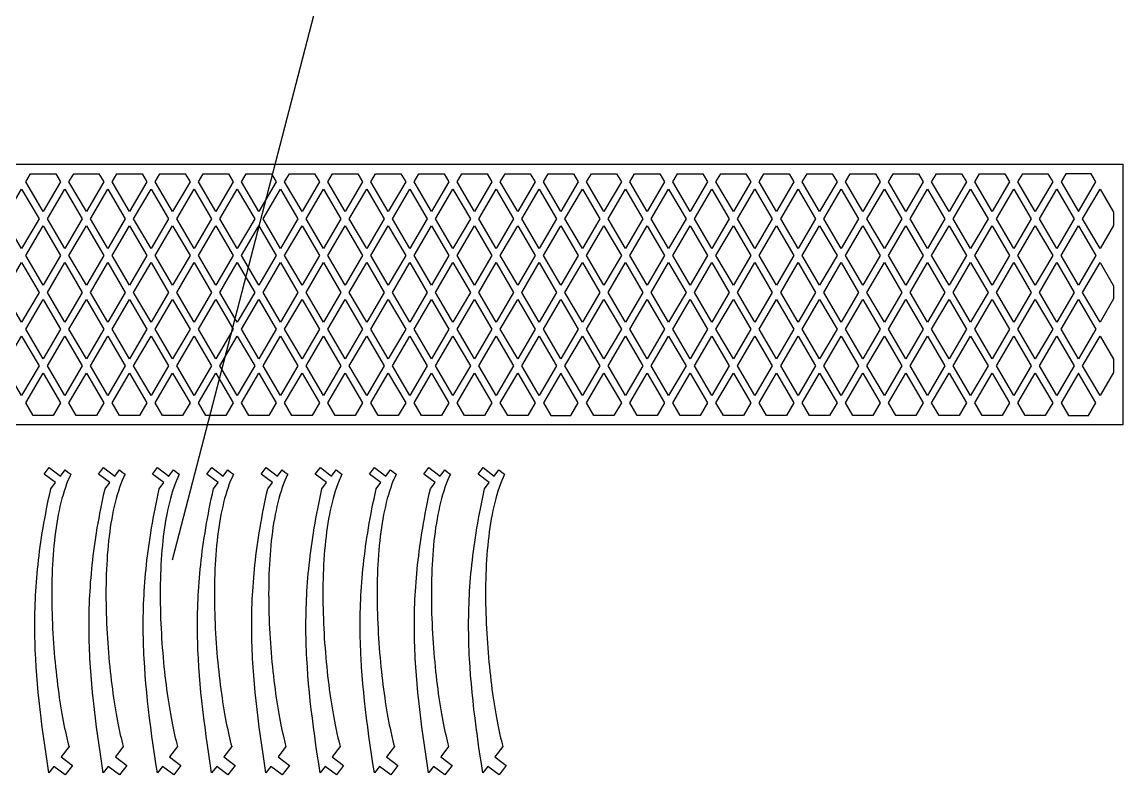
# Model space of a CAD drawing. Header units: metres. Extents: x -352 to 1414, y 67 to 1317.
# Drawn here: x 948.8 to 1414, y 368.7 to 686.6 of the extents above; entities that cross this region are included whole.
import ezdxf

# ---------------------------------------------------------------- set-up
doc = ezdxf.new("R2010")
doc.units = ezdxf.units.M
doc.layers.add('Page1', color=7, linetype='CONTINUOUS')

msp = doc.modelspace()

# ---------------------------------------------------------------- linework, layer by layer
at = {"layer": 'Page1'}
msp.add_line((1012.463819, 459.620314), (1188.62933, 1137.857531), dxfattribs=at)
for points in [[(1413.994141, 626.568359), (1413.994141, 516.568359), (683.99408, 516.568359), (683.99408, 626.568359), (683.99408, 626.568359), (1413.994141, 626.568359)], [(963.120422, 622.568359), (965.134827, 619.132751), (957.786133, 606.599365), (950.4375, 619.132751), (952.451904, 622.568359), (963.120422, 622.568359)], [(981.345093, 622.568359), (983.359436, 619.132751), (976.010803, 606.599365), (968.66217, 619.132751), (970.676575, 622.568359), (981.345093, 622.568359)], [(999.569763, 622.568359), (1001.584106, 619.132751), (994.235474, 606.599365), (986.886841, 619.132751), (988.901184, 622.568359), (999.569763, 622.568359)], [(1017.794373, 622.568359), (1019.808777, 619.132751), (1012.460144, 606.599365), (1005.11145, 619.132751), (1007.125854, 622.568359), (1017.794373, 622.568359)], [(1036.019043, 622.568359), (1038.033447, 619.132751), (1030.684814, 606.599365), (1023.336121, 619.132751), (1025.350464, 622.568359), (1036.019043, 622.568359)], [(1054.243652, 622.568359), (1056.258057, 619.132751), (1048.909424, 606.599365), (1041.560791, 619.132751), (1043.575195, 622.568359), (1054.243652, 622.568359)], [(1072.468384, 622.568359), (1074.482788, 619.132751), (1067.134155, 606.599365), (1059.7854, 619.132751), (1061.799805, 622.568359), (1072.468384, 622.568359)], [(1090.692993, 622.568359), (1092.707397, 619.132751), (1085.358765, 606.599365), (1078.010132, 619.132751), (1080.024536, 622.568359), (1090.692993, 622.568359)], [(1108.917725, 622.568359), (1110.932007, 619.132751), (1103.583374, 606.599365), (1096.234741, 619.132751), (1098.249146, 622.568359), (1108.917725, 622.568359)], [(1127.142334, 622.568359), (1129.156738, 619.132751), (1121.808105, 606.599365), (1114.459473, 619.132751), (1116.473755, 622.568359), (1127.142334, 622.568359)], [(1145.366943, 622.568359), (1147.381348, 619.132751), (1140.032715, 606.599365), (1132.684082, 619.132751), (1134.698486, 622.568359), (1145.366943, 622.568359)], [(1163.591675, 622.568359), (1165.606079, 619.132751), (1158.257324, 606.599365), (1150.908691, 619.132751), (1152.923096, 622.568359), (1163.591675, 622.568359)], [(1181.816284, 622.568359), (1183.830688, 619.132751), (1176.482056, 606.599365), (1169.133423, 619.132751), (1171.147827, 622.568359), (1181.816284, 622.568359)], [(1200.041016, 622.568359), (1202.055298, 619.132751), (1194.706665, 606.599365), (1187.358032, 619.132751), (1189.372437, 622.568359), (1200.041016, 622.568359)], [(1218.265625, 622.568359), (1220.280029, 619.132751), (1212.931396, 606.599365), (1205.582642, 619.132751), (1207.597046, 622.568359), (1218.265625, 622.568359)], [(1236.490234, 622.568359), (1238.504639, 619.132751), (1231.156006, 606.599365), (1223.807373, 619.132751), (1225.821777, 622.568359), (1236.490234, 622.568359)], [(1254.714966, 622.568359), (1256.72937, 619.132751), (1249.380615, 606.599365), (1242.031982, 619.132751), (1244.046387, 622.568359), (1254.714966, 622.568359)], [(1272.939575, 622.568359), (1274.953979, 619.132751), (1267.605347, 606.599365), (1260.256714, 619.132751), (1262.270996, 622.568359), (1272.939575, 622.568359)], [(1291.164185, 622.568359), (1293.178589, 619.132751), (1285.829956, 606.599365), (1278.481323, 619.132751), (1280.495728, 622.568359), (1291.164185, 622.568359)], [(1309.388916, 622.568359), (1311.40332, 619.132751), (1304.054688, 606.599365), (1296.705933, 619.132751), (1298.720337, 622.568359), (1309.388916, 622.568359)], [(1327.613525, 622.568359), (1329.62793, 619.132751), (1322.279297, 606.599365), (1314.930664, 619.132751), (1316.945068, 622.568359), (1327.613525, 622.568359)], [(1345.838257, 622.568359), (1347.852539, 619.132751), (1340.503906, 606.599365), (1333.155273, 619.132751), (1335.169678, 622.568359), (1345.838257, 622.568359)], [(1364.062866, 622.568359), (1366.077271, 619.132751), (1358.728638, 606.599365), (1351.380005, 619.132751), (1353.394287, 622.568359), (1364.062866, 622.568359)], [(1382.287476, 622.568359), (1384.30188, 619.132751), (1376.953247, 606.599365), (1369.604614, 619.132751), (1371.619019, 622.568359), (1382.287476, 622.568359)], [(1400.512207, 622.568359), (1389.843628, 622.568359), (1387.829224, 619.132751), (1395.177856, 606.599365), (1402.526611, 619.132751), (1400.512207, 622.568359)], [(941.325195, 603.59137), (948.673828, 616.124756), (956.022461, 603.59137), (948.673828, 591.057983), (941.325195, 603.59137)], [(959.549805, 603.59137), (966.898499, 616.124756), (974.247131, 603.59137), (966.898499, 591.057983), (959.549805, 603.59137)], [(977.774475, 603.59137), (985.123169, 616.124756), (992.471802, 603.59137), (985.123169, 591.057983), (977.774475, 603.59137)], [(995.999146, 603.59137), (1003.347778, 616.124756), (1010.696472, 603.59137), (1003.347778, 591.057983), (995.999146, 603.59137)], [(1014.223816, 603.59137), (1021.572449, 616.124756), (1028.921143, 603.59137), (1021.572449, 591.057983), (1014.223816, 603.59137)], [(1032.448486, 603.59137), (1039.797119, 616.124756), (1047.145752, 603.59137), (1039.797119, 591.057983), (1032.448486, 603.59137)], [(1050.673096, 603.59137), (1058.021729, 616.124756), (1065.370361, 603.59137), (1058.021729, 591.057983), (1050.673096, 603.59137)], [(1068.897827, 603.59137), (1076.24646, 616.124756), (1083.595093, 603.59137), (1076.24646, 591.057983), (1068.897827, 603.59137)], [(1087.122437, 603.59137), (1094.471069, 616.124756), (1101.819702, 603.59137), (1094.471069, 591.057983), (1087.122437, 603.59137)], [(1105.347046, 603.59137), (1112.695679, 616.124756), (1120.044434, 603.59137), (1112.695679, 591.057983), (1105.347046, 603.59137)], [(1123.571777, 603.59137), (1130.92041, 616.124756), (1138.269043, 603.59137), (1130.92041, 591.057983), (1123.571777, 603.59137)], [(1141.796387, 603.59137), (1149.14502, 616.124756), (1156.493652, 603.59137), (1149.14502, 591.057983), (1141.796387, 603.59137)], [(1160.020996, 603.59137), (1167.369751, 616.124756), (1174.718384, 603.59137), (1167.369751, 591.057983), (1160.020996, 603.59137)], [(1178.245728, 603.59137), (1185.59436, 616.124756), (1192.942993, 603.59137), (1185.59436, 591.057983), (1178.245728, 603.59137)], [(1196.470337, 603.59137), (1203.81897, 616.124756), (1211.167725, 603.59137), (1203.81897, 591.057983), (1196.470337, 603.59137)], [(1214.695068, 603.59137), (1222.043701, 616.124756), (1229.392334, 603.59137), (1222.043701, 591.057983), (1214.695068, 603.59137)], [(1232.919678, 603.59137), (1240.268311, 616.124756), (1247.616943, 603.59137), (1240.268311, 591.057983), (1232.919678, 603.59137)], [(1251.144287, 603.59137), (1258.493042, 616.124756), (1265.841675, 603.59137), (1258.493042, 591.057983), (1251.144287, 603.59137)], [(1269.369019, 603.59137), (1276.717651, 616.124756), (1284.066284, 603.59137), (1276.717651, 591.057983), (1269.369019, 603.59137)], [(1287.593628, 603.59137), (1294.942261, 616.124756), (1302.290894, 603.59137), (1294.942261, 591.057983), (1287.593628, 603.59137)], [(1305.818359, 603.59137), (1313.166992, 616.124756), (1320.515625, 603.59137), (1313.166992, 591.057983), (1305.818359, 603.59137)], [(1324.042969, 603.59137), (1331.391602, 616.124756), (1338.740234, 603.59137), (1331.391602, 591.057983), (1324.042969, 603.59137)], [(1342.267578, 603.59137), (1349.616211, 616.124756), (1356.964966, 603.59137), (1349.616211, 591.057983), (1342.267578, 603.59137)], [(1360.49231, 603.59137), (1367.840942, 616.124756), (1375.189575, 603.59137), (1367.840942, 591.057983), (1360.49231, 603.59137)], [(1378.716919, 603.59137), (1386.065552, 616.124756), (1393.414185, 603.59137), (1386.065552, 591.057983), (1378.716919, 603.59137)], [(1409.994141, 600.786072), (1404.290283, 591.057983), (1396.941528, 603.59137), (1404.290283, 616.124756), (1409.994141, 606.396606), (1409.994141, 600.786072)], [(950.4375, 588.049927), (957.786133, 600.583313), (965.134827, 588.049927), (957.786133, 575.516541), (950.4375, 588.049927)], [(968.66217, 588.049927), (976.010803, 600.583313), (983.359436, 588.049927), (976.010803, 575.516541), (968.66217, 588.049927)], [(986.886841, 588.049927), (994.235474, 600.583313), (1001.584106, 588.049927), (994.235474, 575.516541), (986.886841, 588.049927)], [(1005.11145, 588.049927), (1012.460144, 600.583313), (1019.808777, 588.049927), (1012.460144, 575.516541), (1005.11145, 588.049927)], [(1023.336121, 588.049927), (1030.684814, 600.583313), (1038.033447, 588.049927), (1030.684814, 575.516541), (1023.336121, 588.049927)], [(1041.560791, 588.049927), (1048.909424, 600.583313), (1056.258057, 588.049927), (1048.909424, 575.516541), (1041.560791, 588.049927)], [(1059.7854, 588.049927), (1067.134155, 600.583313), (1074.482788, 588.049927), (1067.134155, 575.516541), (1059.7854, 588.049927)], [(1078.010132, 588.049927), (1085.358765, 600.583313), (1092.707397, 588.049927), (1085.358765, 575.516541), (1078.010132, 588.049927)], [(1096.234741, 588.049927), (1103.583374, 600.583313), (1110.932007, 588.049927), (1103.583374, 575.516541), (1096.234741, 588.049927)], [(1114.459473, 588.049927), (1121.808105, 600.583313), (1129.156738, 588.049927), (1121.808105, 575.516541), (1114.459473, 588.049927)], [(1132.684082, 588.049927), (1140.032715, 600.583313), (1147.381348, 588.049927), (1140.032715, 575.516541), (1132.684082, 588.049927)], [(1150.908691, 588.049927), (1158.257324, 600.583313), (1165.606079, 588.049927), (1158.257324, 575.516541), (1150.908691, 588.049927)], [(1169.133423, 588.049927), (1176.482056, 600.583313), (1183.830688, 588.049927), (1176.482056, 575.516541), (1169.133423, 588.049927)], [(1187.358032, 588.049927), (1194.706665, 600.583313), (1202.055298, 588.049927), (1194.706665, 575.516541), (1187.358032, 588.049927)], [(1205.582642, 588.049927), (1212.931396, 600.583313), (1220.280029, 588.049927), (1212.931396, 575.516541), (1205.582642, 588.049927)], [(1223.807373, 588.049927), (1231.156006, 600.583313), (1238.504639, 588.049927), (1231.156006, 575.516541), (1223.807373, 588.049927)], [(1242.031982, 588.049927), (1249.380615, 600.583313), (1256.72937, 588.049927), (1249.380615, 575.516541), (1242.031982, 588.049927)], [(1260.256714, 588.049927), (1267.605347, 600.583313), (1274.953979, 588.049927), (1267.605347, 575.516541), (1260.256714, 588.049927)], [(1278.481323, 588.049927), (1285.829956, 600.583313), (1293.178589, 588.049927), (1285.829956, 575.516541), (1278.481323, 588.049927)], [(1296.705933, 588.049927), (1304.054688, 600.583313), (1311.40332, 588.049927), (1304.054688, 575.516541), (1296.705933, 588.049927)], [(1314.930664, 588.049927), (1322.279297, 600.583313), (1329.62793, 588.049927), (1322.279297, 575.516541), (1314.930664, 588.049927)], [(1333.155273, 588.049927), (1340.503906, 600.583313), (1347.852539, 588.049927), (1340.503906, 575.516541), (1333.155273, 588.049927)], [(1351.380005, 588.049927), (1358.728638, 600.583313), (1366.077271, 588.049927), (1358.728638, 575.516541), (1351.380005, 588.049927)], [(1369.604614, 588.049927), (1376.953247, 600.583313), (1384.30188, 588.049927), (1376.953247, 575.516541), (1369.604614, 588.049927)], [(1387.829224, 588.049927), (1395.177856, 600.583313), (1402.526611, 588.049927), (1395.177856, 575.516541), (1387.829224, 588.049927)], [(941.325195, 572.508545), (948.673828, 585.041931), (956.022461, 572.508545), (948.673828, 559.975159), (941.325195, 572.508545)], [(959.549805, 572.508545), (966.898499, 585.041931), (974.247131, 572.508545), (966.898499, 559.975159), (959.549805, 572.508545)], [(977.774475, 572.508545), (985.123169, 585.041931), (992.471802, 572.508545), (985.123169, 559.975159), (977.774475, 572.508545)], [(995.999146, 572.508545), (1003.347778, 585.041931), (1010.696472, 572.508545), (1003.347778, 559.975159), (995.999146, 572.508545)], [(1014.223816, 572.508545), (1021.572449, 585.041931), (1028.921143, 572.508545), (1021.572449, 559.975159), (1014.223816, 572.508545)], [(1032.448486, 572.508545), (1039.797119, 585.041931), (1047.145752, 572.508545), (1039.797119, 559.975159), (1032.448486, 572.508545)], [(1050.673096, 572.508545), (1058.021729, 585.041931), (1065.370361, 572.508545), (1058.021729, 559.975159), (1050.673096, 572.508545)], [(1068.897827, 572.508545), (1076.24646, 585.041931), (1083.595093, 572.508545), (1076.24646, 559.975159), (1068.897827, 572.508545)], [(1087.122437, 572.508545), (1094.471069, 585.041931), (1101.819702, 572.508545), (1094.471069, 559.975159), (1087.122437, 572.508545)], [(1105.347046, 572.508545), (1112.695679, 585.041931), (1120.044434, 572.508545), (1112.695679, 559.975159), (1105.347046, 572.508545)], [(1123.571777, 572.508545), (1130.92041, 585.041931), (1138.269043, 572.508545), (1130.92041, 559.975159), (1123.571777, 572.508545)], [(1141.796387, 572.508545), (1149.14502, 585.041931), (1156.493652, 572.508545), (1149.14502, 559.975159), (1141.796387, 572.508545)], [(1160.020996, 572.508545), (1167.369751, 585.041931), (1174.718384, 572.508545), (1167.369751, 559.975159), (1160.020996, 572.508545)], [(1178.245728, 572.508545), (1185.59436, 585.041931), (1192.942993, 572.508545), (1185.59436, 559.975159), (1178.245728, 572.508545)], [(1196.470337, 572.508545), (1203.81897, 585.041931), (1211.167725, 572.508545), (1203.81897, 559.975159), (1196.470337, 572.508545)], [(1214.695068, 572.508545), (1222.043701, 585.041931), (1229.392334, 572.508545), (1222.043701, 559.975159), (1214.695068, 572.508545)], [(1232.919678, 572.508545), (1240.268311, 585.041931), (1247.616943, 572.508545), (1240.268311, 559.975159), (1232.919678, 572.508545)], [(1251.144287, 572.508545), (1258.493042, 585.041931), (1265.841675, 572.508545), (1258.493042, 559.975159), (1251.144287, 572.508545)], [(1269.369019, 572.508545), (1276.717651, 585.041931), (1284.066284, 572.508545), (1276.717651, 559.975159), (1269.369019, 572.508545)], [(1287.593628, 572.508545), (1294.942261, 585.041931), (1302.290894, 572.508545), (1294.942261, 559.975159), (1287.593628, 572.508545)], [(1305.818359, 572.508545), (1313.166992, 585.041931), (1320.515625, 572.508545), (1313.166992, 559.975159), (1305.818359, 572.508545)], [(1324.042969, 572.508545), (1331.391602, 585.041931), (1338.740234, 572.508545), (1331.391602, 559.975159), (1324.042969, 572.508545)], [(1342.267578, 572.508545), (1349.616211, 585.041931), (1356.964966, 572.508545), (1349.616211, 559.975159), (1342.267578, 572.508545)], [(1360.49231, 572.508545), (1367.840942, 585.041931), (1375.189575, 572.508545), (1367.840942, 559.975159), (1360.49231, 572.508545)], [(1378.716919, 572.508545), (1386.065552, 585.041931), (1393.414185, 572.508545), (1386.065552, 559.975159), (1378.716919, 572.508545)], [(1409.994141, 569.703247), (1404.290283, 559.975159), (1396.941528, 572.508545), (1404.290283, 585.041931), (1409.994141, 575.313843), (1409.994141, 569.703247)], [(950.4375, 556.967163), (957.786133, 569.500549), (965.134827, 556.967163), (957.786133, 544.433777), (950.4375, 556.967163)], [(968.66217, 556.967163), (976.010803, 569.500549), (983.359436, 556.967163), (976.010803, 544.433777), (968.66217, 556.967163)], [(986.886841, 556.967163), (994.235474, 569.500549), (1001.584106, 556.967163), (994.235474, 544.433777), (986.886841, 556.967163)], [(1005.11145, 556.967163), (1012.460144, 569.500549), (1019.808777, 556.967163), (1012.460144, 544.433777), (1005.11145, 556.967163)], [(1023.336121, 556.967163), (1030.684814, 569.500549), (1038.033447, 556.967163), (1030.684814, 544.433777), (1023.336121, 556.967163)], [(1041.560791, 556.967163), (1048.909424, 569.500549), (1056.258057, 556.967163), (1048.909424, 544.433777), (1041.560791, 556.967163)], [(1059.7854, 556.967163), (1067.134155, 569.500549), (1074.482788, 556.967163), (1067.134155, 544.433777), (1059.7854, 556.967163)], [(1078.010132, 556.967163), (1085.358765, 569.500549), (1092.707397, 556.967163), (1085.358765, 544.433777), (1078.010132, 556.967163)], [(1096.234741, 556.967163), (1103.583374, 569.500549), (1110.932007, 556.967163), (1103.583374, 544.433777), (1096.234741, 556.967163)], [(1114.459473, 556.967163), (1121.808105, 569.500549), (1129.156738, 556.967163), (1121.808105, 544.433777), (1114.459473, 556.967163)], [(1132.684082, 556.967163), (1140.032715, 569.500549), (1147.381348, 556.967163), (1140.032715, 544.433777), (1132.684082, 556.967163)], [(1150.908691, 556.967163), (1158.257324, 569.500549), (1165.606079, 556.967163), (1158.257324, 544.433777), (1150.908691, 556.967163)], [(1169.133423, 556.967163), (1176.482056, 569.500549), (1183.830688, 556.967163), (1176.482056, 544.433777), (1169.133423, 556.967163)], [(1187.358032, 556.967163), (1194.706665, 569.500549), (1202.055298, 556.967163), (1194.706665, 544.433777), (1187.358032, 556.967163)], [(1205.582642, 556.967163), (1212.931396, 569.500549), (1220.280029, 556.967163), (1212.931396, 544.433777), (1205.582642, 556.967163)], [(1223.807373, 556.967163), (1231.156006, 569.500549), (1238.504639, 556.967163), (1231.156006, 544.433777), (1223.807373, 556.967163)], [(1242.031982, 556.967163), (1249.380615, 569.500549), (1256.72937, 556.967163), (1249.380615, 544.433777), (1242.031982, 556.967163)], [(1260.256714, 556.967163), (1267.605347, 569.500549), (1274.953979, 556.967163), (1267.605347, 544.433777), (1260.256714, 556.967163)], [(1278.481323, 556.967163), (1285.829956, 569.500549), (1293.178589, 556.967163), (1285.829956, 544.433777), (1278.481323, 556.967163)], [(1296.705933, 556.967163), (1304.054688, 569.500549), (1311.40332, 556.967163), (1304.054688, 544.433777), (1296.705933, 556.967163)], [(1314.930664, 556.967163), (1322.279297, 569.500549), (1329.62793, 556.967163), (1322.279297, 544.433777), (1314.930664, 556.967163)], [(1333.155273, 556.967163), (1340.503906, 569.500549), (1347.852539, 556.967163), (1340.503906, 544.433777), (1333.155273, 556.967163)], [(1351.380005, 556.967163), (1358.728638, 569.500549), (1366.077271, 556.967163), (1358.728638, 544.433777), (1351.380005, 556.967163)], [(1369.604614, 556.967163), (1376.953247, 569.500549), (1384.30188, 556.967163), (1376.953247, 544.433777), (1369.604614, 556.967163)], [(1387.829224, 556.967163), (1395.177856, 569.500549), (1402.526611, 556.967163), (1395.177856, 544.433777), (1387.829224, 556.967163)], [(941.325195, 541.42572), (948.673828, 553.959106), (956.022461, 541.42572), (948.673828, 528.892334), (941.325195, 541.42572)], [(959.549805, 541.42572), (966.898499, 553.959106), (974.247131, 541.42572), (966.898499, 528.892334), (959.549805, 541.42572)], [(977.774475, 541.42572), (985.123169, 553.959106), (992.471802, 541.42572), (985.123169, 528.892334), (977.774475, 541.42572)], [(995.999146, 541.42572), (1003.347778, 553.959106), (1010.696472, 541.42572), (1003.347778, 528.892334), (995.999146, 541.42572)], [(1014.223816, 541.42572), (1021.572449, 553.959106), (1028.921143, 541.42572), (1021.572449, 528.892334), (1014.223816, 541.42572)], [(1032.448486, 541.42572), (1039.797119, 553.959106), (1047.145752, 541.42572), (1039.797119, 528.892334), (1032.448486, 541.42572)], [(1050.673096, 541.42572), (1058.021729, 553.959106), (1065.370361, 541.42572), (1058.021729, 528.892334), (1050.673096, 541.42572)], [(1068.897827, 541.42572), (1076.24646, 553.959106), (1083.595093, 541.42572), (1076.24646, 528.892334), (1068.897827, 541.42572)], [(1087.122437, 541.42572), (1094.471069, 553.959106), (1101.819702, 541.42572), (1094.471069, 528.892334), (1087.122437, 541.42572)], [(1105.347046, 541.42572), (1112.695679, 553.959106), (1120.044434, 541.42572), (1112.695679, 528.892334), (1105.347046, 541.42572)], [(1123.571777, 541.42572), (1130.92041, 553.959106), (1138.269043, 541.42572), (1130.92041, 528.892334), (1123.571777, 541.42572)], [(1141.796387, 541.42572), (1149.14502, 553.959106), (1156.493652, 541.42572), (1149.14502, 528.892334), (1141.796387, 541.42572)], [(1160.020996, 541.42572), (1167.369751, 553.959106), (1174.718384, 541.42572), (1167.369751, 528.892334), (1160.020996, 541.42572)], [(1178.245728, 541.42572), (1185.59436, 553.959106), (1192.942993, 541.42572), (1185.59436, 528.892334), (1178.245728, 541.42572)], [(1196.470337, 541.42572), (1203.81897, 553.959106), (1211.167725, 541.42572), (1203.81897, 528.892334), (1196.470337, 541.42572)], [(1214.695068, 541.42572), (1222.043701, 553.959106), (1229.392334, 541.42572), (1222.043701, 528.892334), (1214.695068, 541.42572)], [(1232.919678, 541.42572), (1240.268311, 553.959106), (1247.616943, 541.42572), (1240.268311, 528.892334), (1232.919678, 541.42572)], [(1251.144287, 541.42572), (1258.493042, 553.959106), (1265.841675, 541.42572), (1258.493042, 528.892334), (1251.144287, 541.42572)], [(1269.369019, 541.42572), (1276.717651, 553.959106), (1284.066284, 541.42572), (1276.717651, 528.892334), (1269.369019, 541.42572)], [(1287.593628, 541.42572), (1294.942261, 553.959106), (1302.290894, 541.42572), (1294.942261, 528.892334), (1287.593628, 541.42572)], [(1305.818359, 541.42572), (1313.166992, 553.959106), (1320.515625, 541.42572), (1313.166992, 528.892334), (1305.818359, 541.42572)], [(1324.042969, 541.42572), (1331.391602, 553.959106), (1338.740234, 541.42572), (1331.391602, 528.892334), (1324.042969, 541.42572)], [(1342.267578, 541.42572), (1349.616211, 553.959106), (1356.964966, 541.42572), (1349.616211, 528.892334), (1342.267578, 541.42572)], [(1360.49231, 541.42572), (1367.840942, 553.959106), (1375.189575, 541.42572), (1367.840942, 528.892334), (1360.49231, 541.42572)], [(1378.716919, 541.42572), (1386.065552, 553.959106), (1393.414185, 541.42572), (1386.065552, 528.892334), (1378.716919, 541.42572)], [(1409.994141, 538.620483), (1404.290283, 528.892334), (1396.941528, 541.42572), (1404.290283, 553.959106), (1409.994141, 544.231018), (1409.994141, 538.620483)], [(953.554382, 520.568359), (950.4375, 525.884338), (957.786133, 538.417725), (965.134827, 525.884338), (962.017883, 520.568359), (953.554382, 520.568359)], [(971.779053, 520.568359), (968.66217, 525.884338), (976.010803, 538.417725), (983.359436, 525.884338), (980.242554, 520.568359), (971.779053, 520.568359)], [(990.003723, 520.568359), (986.886841, 525.884338), (994.235474, 538.417725), (1001.584106, 525.884338), (998.467224, 520.568359), (990.003723, 520.568359)], [(1008.228394, 520.568359), (1005.11145, 525.884338), (1012.460144, 538.417725), (1019.808777, 525.884338), (1016.691895, 520.568359), (1008.228394, 520.568359)], [(1026.453003, 520.568359), (1023.336121, 525.884338), (1030.684814, 538.417725), (1038.033447, 525.884338), (1034.916504, 520.568359), (1026.453003, 520.568359)], [(1044.677734, 520.568359), (1041.560791, 525.884338), (1048.909424, 538.417725), (1056.258057, 525.884338), (1053.141235, 520.568359), (1044.677734, 520.568359)], [(1062.902344, 520.568359), (1059.7854, 525.884338), (1067.134155, 538.417725), (1074.482788, 525.884338), (1071.365845, 520.568359), (1062.902344, 520.568359)], [(1081.126953, 520.568359), (1078.010132, 525.884338), (1085.358765, 538.417725), (1092.707397, 525.884338), (1089.590454, 520.568359), (1081.126953, 520.568359)], [(1099.351685, 520.568359), (1096.234741, 525.884338), (1103.583374, 538.417725), (1110.932007, 525.884338), (1107.815186, 520.568359), (1099.351685, 520.568359)], [(1117.576294, 520.568359), (1114.459473, 525.884338), (1121.808105, 538.417725), (1129.156738, 525.884338), (1126.039795, 520.568359), (1117.576294, 520.568359)], [(1135.801025, 520.568359), (1132.684082, 525.884338), (1140.032715, 538.417725), (1147.381348, 525.884338), (1144.264526, 520.568359), (1135.801025, 520.568359)], [(1154.025635, 520.568359), (1150.908691, 525.884338), (1158.257324, 538.417725), (1165.606079, 525.884338), (1162.489136, 520.568359), (1154.025635, 520.568359)], [(1172.250244, 520.568359), (1180.713745, 520.568359), (1183.830688, 525.884338), (1176.482056, 538.417725), (1169.133423, 525.884338), (1172.250244, 520.568359)], [(1190.474976, 520.568359), (1187.358032, 525.884338), (1194.706665, 538.417725), (1202.055298, 525.884338), (1198.938477, 520.568359), (1190.474976, 520.568359)], [(1208.699585, 520.568359), (1205.582642, 525.884338), (1212.931396, 538.417725), (1220.280029, 525.884338), (1217.163086, 520.568359), (1208.699585, 520.568359)], [(1226.924194, 520.568359), (1223.807373, 525.884338), (1231.156006, 538.417725), (1238.504639, 525.884338), (1235.387695, 520.568359), (1226.924194, 520.568359)], [(1245.148926, 520.568359), (1242.031982, 525.884338), (1249.380615, 538.417725), (1256.72937, 525.884338), (1253.612427, 520.568359), (1245.148926, 520.568359)], [(1263.373535, 520.568359), (1260.256714, 525.884338), (1267.605347, 538.417725), (1274.953979, 525.884338), (1271.837036, 520.568359), (1263.373535, 520.568359)], [(1281.598267, 520.568359), (1278.481323, 525.884338), (1285.829956, 538.417725), (1293.178589, 525.884338), (1290.061768, 520.568359), (1281.598267, 520.568359)], [(1299.822876, 520.568359), (1296.705933, 525.884338), (1304.054688, 538.417725), (1311.40332, 525.884338), (1308.286377, 520.568359), (1299.822876, 520.568359)], [(1318.047485, 520.568359), (1314.930664, 525.884338), (1322.279297, 538.417725), (1329.62793, 525.884338), (1326.510986, 520.568359), (1318.047485, 520.568359)], [(1336.272217, 520.568359), (1333.155273, 525.884338), (1340.503906, 538.417725), (1347.852539, 525.884338), (1344.735718, 520.568359), (1336.272217, 520.568359)], [(1354.496826, 520.568359), (1351.380005, 525.884338), (1358.728638, 538.417725), (1366.077271, 525.884338), (1362.960327, 520.568359), (1354.496826, 520.568359)], [(1372.721558, 520.568359), (1369.604614, 525.884338), (1376.953247, 538.417725), (1384.30188, 525.884338), (1381.185059, 520.568359), (1372.721558, 520.568359)], [(1390.946167, 520.568359), (1399.409668, 520.568359), (1402.526611, 525.884338), (1395.177856, 538.417725), (1387.829224, 525.884338), (1390.946167, 520.568359)], [(968.69873, 380.698334), (965.370117, 376.319916), (965.370117, 376.319916), (970.146545, 372.688721), (967.120605, 368.708344), (962.344116, 372.339539), (962.344116, 372.339539), (960.225952, 369.553284), (960.225952, 369.553284), (959.613037, 373.540253), (959.02417, 377.464172), (958.460999, 381.329803), (957.925293, 385.141937), (957.41864, 388.905334), (956.942932, 392.624756), (956.499695, 396.304993), (956.090759, 399.950836), (955.717834, 403.567078), (955.382568, 407.158447), (955.086731, 410.729736), (954.83197, 414.285736), (954.620056, 417.831238), (954.530701, 419.601532), (954.452698, 421.370972), (954.38623, 423.140198), (954.331543, 424.90976), (954.288879, 426.680267), (954.258423, 428.452362), (954.240356, 430.226563), (954.234924, 432.00354), (954.24231, 433.783844), (954.262817, 435.568085), (954.29657, 437.356873), (954.343811, 439.150787), (954.404785, 440.950439), (954.479614, 442.756409), (954.568604, 444.569305), (954.671936, 446.38974), (954.789856, 448.218292), (954.922485, 450.055542), (955.07019, 451.9021), (955.233032, 453.758606), (955.411255, 455.62558), (955.605164, 457.503693), (955.81488, 459.393463), (956.04071, 461.295563), (956.282776, 463.210571), (956.541321, 465.139038), (956.816528, 467.081635), (957.108704, 469.038879), (957.417969, 471.011444), (957.744629, 472.999878), (958.088806, 475.004791), (958.450745, 477.026764), (958.830627, 479.066437), (959.22876, 481.124359), (959.645264, 483.201141), (960.080444, 485.297424), (960.534424, 487.413727), (961.007446, 489.55072), (961.007446, 489.55072), (962.974365, 492.13797), (958.197876, 495.769165), (960.316101, 498.55542), (965.092529, 494.924225), (967.059448, 497.511475), (967.059448, 497.511475), (968.254822, 496.604523), (969.447632, 495.695892), (969.447632, 495.695892), (969.136108, 495.042511), (968.831604, 494.376221), (968.243591, 493.005798), (967.683167, 491.586334), (967.149963, 490.119568), (966.643555, 488.607208), (966.163513, 487.050964), (965.70929, 485.452576), (965.28064, 483.813782), (964.877014, 482.136261), (964.497986, 480.421783), (964.143127, 478.672028), (963.812073, 476.888763), (963.504395, 475.0737), (963.219543, 473.228516), (962.957214, 471.355011), (962.716919, 469.454865), (962.49823, 467.529785), (962.300781, 465.581512), (962.124023, 463.611786), (961.967651, 461.622314), (961.831177, 459.614838), (961.714172, 457.591034), (961.61615, 455.552673), (961.536804, 453.501465), (961.475647, 451.439117), (961.43219, 449.367371), (961.406128, 447.287933), (961.396912, 445.202545), (961.404175, 443.112946), (961.42749, 441.020813), (961.466431, 438.927887), (961.520508, 436.835907), (961.589355, 434.746582), (961.672546, 432.661621), (961.769653, 430.582794), (961.880127, 428.51178), (962.003723, 426.450317), (962.139893, 424.400146), (962.288208, 422.362946), (962.448303, 420.340485), (962.619751, 418.334473), (962.802063, 416.346619), (962.994812, 414.378662), (963.197571, 412.432312), (963.409973, 410.509308), (963.631531, 408.611359), (963.861816, 406.740204), (964.100464, 404.897552), (964.346985, 403.085144), (964.600891, 401.304657), (964.861877, 399.557861), (965.129456, 397.846497), (965.403198, 396.172211), (965.682678, 394.536804), (965.967468, 392.941956), (966.257141, 391.389404), (966.55127, 389.880859), (966.849426, 388.41806), (967.151184, 387.002716), (967.456055, 385.636566), (967.763672, 384.32135), (968.073608, 383.058746), (968.385437, 381.850494), (968.69873, 380.698334)], [(991.610352, 380.698334), (988.281799, 376.319916), (988.281799, 376.319916), (993.058228, 372.688721), (990.032227, 368.708344), (985.255798, 372.339539), (985.255798, 372.339539), (983.137573, 369.553284), (983.137573, 369.553284), (982.524719, 373.540253), (981.935852, 377.464172), (981.372681, 381.329803), (980.836914, 385.141937), (980.330322, 388.905334), (979.854553, 392.624756), (979.411377, 396.304993), (979.002441, 399.950836), (978.629456, 403.567078), (978.294189, 407.158447), (977.998352, 410.729736), (977.743591, 414.285736), (977.531738, 417.831238), (977.442322, 419.601532), (977.364319, 421.370972), (977.297913, 423.140198), (977.243225, 424.90976), (977.200562, 426.680267), (977.170044, 428.452362), (977.151978, 430.226563), (977.146545, 432.00354), (977.153992, 433.783844), (977.1745, 435.568085), (977.208252, 437.356873), (977.255493, 439.150787), (977.316406, 440.950439), (977.391296, 442.756409), (977.480286, 444.569305), (977.583618, 446.38974), (977.701477, 448.218292), (977.834167, 450.055542), (977.981812, 451.9021), (978.144653, 453.758606), (978.322937, 455.62558), (978.516846, 457.503693), (978.726563, 459.393463), (978.952332, 461.295563), (979.194397, 463.210571), (979.452942, 465.139038), (979.72821, 467.081635), (980.020386, 469.038879), (980.329651, 471.011444), (980.65625, 472.999878), (981.000427, 475.004791), (981.362366, 477.026764), (981.74231, 479.066437), (982.140442, 481.124359), (982.556946, 483.201141), (982.992065, 485.297424), (983.446106, 487.413727), (983.919128, 489.55072), (983.919128, 489.55072), (985.885986, 492.13797), (981.109558, 495.769165), (983.227722, 498.55542), (988.004211, 494.924225), (989.971069, 497.511475), (989.971069, 497.511475), (991.166443, 496.604523), (992.359314, 495.695892), (992.359314, 495.695892), (992.047729, 495.042511), (991.743225, 494.376221), (991.155212, 493.005798), (990.594849, 491.586334), (990.061646, 490.119568), (989.555237, 488.607208), (989.075134, 487.050964), (988.620972, 485.452576), (988.192261, 483.813782), (987.788635, 482.136261), (987.409607, 480.421783), (987.05481, 478.672028), (986.723755, 476.888763), (986.416016, 475.0737), (986.131226, 473.228516), (985.868896, 471.355011), (985.628601, 469.454865), (985.409912, 467.529785), (985.212402, 465.581512), (985.035706, 463.611786), (984.879333, 461.622314), (984.742798, 459.614838), (984.625793, 457.591034), (984.527832, 455.552673), (984.448486, 453.501465), (984.387268, 451.439117), (984.343872, 449.367371), (984.31781, 447.287933), (984.308594, 445.202545), (984.315857, 443.112946), (984.339172, 441.020813), (984.378113, 438.927887), (984.43219, 436.835907), (984.501038, 434.746582), (984.584229, 432.661621), (984.681274, 430.582794), (984.791809, 428.51178), (984.915405, 426.450317), (985.051575, 424.400146), (985.19989, 422.362946), (985.359985, 420.340485), (985.531372, 418.334473), (985.713684, 416.346619), (985.906433, 414.378662), (986.109253, 412.432312), (986.321655, 410.509308), (986.543213, 408.611359), (986.773499, 406.740204), (987.012146, 404.897552), (987.258606, 403.085144), (987.512573, 401.304657), (987.77356, 399.557861), (988.041138, 397.846497), (988.31488, 396.172211), (988.59436, 394.536804), (988.87915, 392.941956), (989.168823, 391.389404), (989.462952, 389.880859), (989.761108, 388.41806), (990.062805, 387.002716), (990.367737, 385.636566), (990.675354, 384.32135), (990.985291, 383.058746), (991.297119, 381.850494), (991.610352, 380.698334)], [(1014.522034, 380.698334), (1011.19342, 376.319916), (1011.19342, 376.319916), (1015.96991, 372.688721), (1012.943909, 368.708344), (1008.167419, 372.339539), (1008.167419, 372.339539), (1006.049255, 369.553284), (1006.049255, 369.553284), (1005.436401, 373.540253), (1004.847534, 377.464172), (1004.284363, 381.329803), (1003.748596, 385.141937), (1003.242004, 388.905334), (1002.766235, 392.624756), (1002.322998, 396.304993), (1001.914063, 399.950836), (1001.541138, 403.567078), (1001.205872, 407.158447), (1000.910034, 410.729736), (1000.655273, 414.285736), (1000.443359, 417.831238), (1000.354004, 419.601532), (1000.276001, 421.370972), (1000.209534, 423.140198), (1000.154846, 424.90976), (1000.112183, 426.680267), (1000.081726, 428.452362), (1000.06366, 430.226563), (1000.058228, 432.00354), (1000.065674, 433.783844), (1000.086121, 435.568085), (1000.119873, 437.356873), (1000.167114, 439.150787), (1000.228088, 440.950439), (1000.302917, 442.756409), (1000.391907, 444.569305), (1000.495239, 446.38974), (1000.613159, 448.218292), (1000.74585, 450.055542), (1000.893494, 451.9021), (1001.056335, 453.758606), (1001.234619, 455.62558), (1001.428467, 457.503693), (1001.638245, 459.393463), (1001.864014, 461.295563), (1002.106079, 463.210571), (1002.364624, 465.139038), (1002.639893, 467.081635), (1002.932007, 469.038879), (1003.241333, 471.011444), (1003.567932, 472.999878), (1003.912109, 475.004791), (1004.274048, 477.026764), (1004.653931, 479.066437), (1005.052063, 481.124359), (1005.468628, 483.201141), (1005.903748, 485.297424), (1006.357727, 487.413727), (1006.83075, 489.55072), (1006.83075, 489.55072), (1008.797668, 492.13797), (1004.02124, 495.769165), (1006.139404, 498.55542), (1010.915833, 494.924225), (1012.882751, 497.511475), (1012.882751, 497.511475), (1014.078125, 496.604523), (1015.270996, 495.695892), (1015.270996, 495.695892), (1014.959412, 495.042511), (1014.654907, 494.376221), (1014.066895, 493.005798), (1013.50647, 491.586334), (1012.973328, 490.119568), (1012.466858, 488.607208), (1011.986816, 487.050964), (1011.532654, 485.452576), (1011.103943, 483.813782), (1010.700317, 482.136261), (1010.321289, 480.421783), (1009.966492, 478.672028), (1009.635437, 476.888763), (1009.327698, 475.0737), (1009.042847, 473.228516), (1008.780518, 471.355011), (1008.540222, 469.454865), (1008.321594, 467.529785), (1008.124084, 465.581512), (1007.947388, 463.611786), (1007.790955, 461.622314), (1007.65448, 459.614838), (1007.537476, 457.591034), (1007.439514, 455.552673), (1007.360107, 453.501465), (1007.29895, 451.439117), (1007.255554, 449.367371), (1007.229431, 447.287933), (1007.220215, 445.202545), (1007.227539, 443.112946), (1007.250854, 441.020813), (1007.289734, 438.927887), (1007.343872, 436.835907), (1007.41272, 434.746582), (1007.49585, 432.661621), (1007.592957, 430.582794), (1007.703491, 428.51178), (1007.827026, 426.450317), (1007.963196, 424.400146), (1008.111572, 422.362946), (1008.271667, 420.340485), (1008.443054, 418.334473), (1008.625366, 416.346619), (1008.818115, 414.378662), (1009.020935, 412.432312), (1009.233276, 410.509308), (1009.454834, 408.611359), (1009.685181, 406.740204), (1009.923767, 404.897552), (1010.170288, 403.085144), (1010.424255, 401.304657), (1010.685242, 399.557861), (1010.95282, 397.846497), (1011.226563, 396.172211), (1011.506042, 394.536804), (1011.790833, 392.941956), (1012.080505, 391.389404), (1012.374634, 389.880859), (1012.672729, 388.41806), (1012.974487, 387.002716), (1013.279358, 385.636566), (1013.587036, 384.32135), (1013.896973, 383.058746), (1014.20874, 381.850494), (1014.522034, 380.698334)], [(1037.433716, 380.698334), (1034.105103, 376.319916), (1034.105103, 376.319916), (1038.881592, 372.688721), (1035.855591, 368.708344), (1031.079102, 372.339539), (1031.079102, 372.339539), (1028.960938, 369.553284), (1028.960938, 369.553284), (1028.348022, 373.540253), (1027.759155, 377.464172), (1027.196045, 381.329803), (1026.660278, 385.141937), (1026.153687, 388.905334), (1025.677856, 392.624756), (1025.234741, 396.304993), (1024.825806, 399.950836), (1024.452759, 403.567078), (1024.117554, 407.158447), (1023.821655, 410.729736), (1023.566956, 414.285736), (1023.355042, 417.831238), (1023.265686, 419.601532), (1023.187683, 421.370972), (1023.121216, 423.140198), (1023.066528, 424.90976), (1023.023865, 426.680267), (1022.993347, 428.452362), (1022.975342, 430.226563), (1022.96991, 432.00354), (1022.977295, 433.783844), (1022.997803, 435.568085), (1023.031555, 437.356873), (1023.078796, 439.150787), (1023.139709, 440.950439), (1023.2146, 442.756409), (1023.303589, 444.569305), (1023.406921, 446.38974), (1023.524841, 448.218292), (1023.657471, 450.055542), (1023.805115, 451.9021), (1023.968018, 453.758606), (1024.14624, 455.62558), (1024.34021, 457.503693), (1024.549927, 459.393463), (1024.775635, 461.295563), (1025.0177, 463.210571), (1025.276245, 465.139038), (1025.551514, 467.081635), (1025.843628, 469.038879), (1026.152954, 471.011444), (1026.479614, 472.999878), (1026.82373, 475.004791), (1027.185669, 477.026764), (1027.565674, 479.066437), (1027.963745, 481.124359), (1028.380249, 483.201141), (1028.81543, 485.297424), (1029.269409, 487.413727), (1029.742432, 489.55072), (1029.742432, 489.55072), (1031.709351, 492.13797), (1026.932861, 495.769165), (1029.051025, 498.55542), (1033.827515, 494.924225), (1035.794434, 497.511475), (1035.794434, 497.511475), (1036.989746, 496.604523), (1038.182617, 495.695892), (1038.182617, 495.695892), (1037.871094, 495.042511), (1037.566528, 494.376221), (1036.978516, 493.005798), (1036.418213, 491.586334), (1035.88501, 490.119568), (1035.37854, 488.607208), (1034.898438, 487.050964), (1034.444336, 485.452576), (1034.015625, 483.813782), (1033.611938, 482.136261), (1033.23291, 480.421783), (1032.878174, 478.672028), (1032.547119, 476.888763), (1032.23938, 475.0737), (1031.95459, 473.228516), (1031.692139, 471.355011), (1031.451904, 469.454865), (1031.233276, 467.529785), (1031.035767, 465.581512), (1030.859009, 463.611786), (1030.702637, 461.622314), (1030.566162, 459.614838), (1030.449097, 457.591034), (1030.351196, 455.552673), (1030.271729, 453.501465), (1030.210571, 451.439117), (1030.167236, 449.367371), (1030.141113, 447.287933), (1030.131958, 445.202545), (1030.13916, 443.112946), (1030.162476, 441.020813), (1030.201416, 438.927887), (1030.255493, 436.835907), (1030.324341, 434.746582), (1030.407593, 432.661621), (1030.504639, 430.582794), (1030.615112, 428.51178), (1030.738647, 426.450317), (1030.874878, 424.400146), (1031.023193, 422.362946), (1031.18335, 420.340485), (1031.354736, 418.334473), (1031.536987, 416.346619), (1031.729736, 414.378662), (1031.932617, 412.432312), (1032.144897, 410.509308), (1032.366455, 408.611359), (1032.596802, 406.740204), (1032.835449, 404.897552), (1033.081909, 403.085144), (1033.335938, 401.304657), (1033.596924, 399.557861), (1033.864502, 397.846497), (1034.138184, 396.172211), (1034.417725, 394.536804), (1034.702515, 392.941956), (1034.992188, 391.389404), (1035.286255, 389.880859), (1035.584351, 388.41806), (1035.886108, 387.002716), (1036.19104, 385.636566), (1036.498657, 384.32135), (1036.808594, 383.058746), (1037.120483, 381.850494), (1037.433716, 380.698334)], [(1060.345337, 380.698334), (1057.016724, 376.319916), (1057.016724, 376.319916), (1061.793213, 372.688721), (1058.767212, 368.708344), (1053.990723, 372.339539), (1053.990723, 372.339539), (1051.872559, 369.553284), (1051.872559, 369.553284), (1051.259644, 373.540253), (1050.670776, 377.464172), (1050.107666, 381.329803), (1049.571899, 385.141937), (1049.065308, 388.905334), (1048.5896, 392.624756), (1048.146362, 396.304993), (1047.737427, 399.950836), (1047.364502, 403.567078), (1047.029175, 407.158447), (1046.733276, 410.729736), (1046.478638, 414.285736), (1046.266724, 417.831238), (1046.177368, 419.601532), (1046.099365, 421.370972), (1046.032837, 423.140198), (1045.978149, 424.90976), (1045.935547, 426.680267), (1045.905029, 428.452362), (1045.886963, 430.226563), (1045.881592, 432.00354), (1045.888916, 433.783844), (1045.909424, 435.568085), (1045.943237, 437.356873), (1045.990479, 439.150787), (1046.051392, 440.950439), (1046.126221, 442.756409), (1046.21521, 444.569305), (1046.318604, 446.38974), (1046.436523, 448.218292), (1046.569092, 450.055542), (1046.716797, 451.9021), (1046.879639, 453.758606), (1047.057861, 455.62558), (1047.251831, 457.503693), (1047.461548, 459.393463), (1047.687378, 461.295563), (1047.929443, 463.210571), (1048.187988, 465.139038), (1048.463135, 467.081635), (1048.755371, 469.038879), (1049.064575, 471.011444), (1049.391235, 472.999878), (1049.735474, 475.004791), (1050.097412, 477.026764), (1050.477295, 479.066437), (1050.875366, 481.124359), (1051.29187, 483.201141), (1051.727051, 485.297424), (1052.18103, 487.413727), (1052.654053, 489.55072), (1052.654053, 489.55072), (1054.620972, 492.13797), (1049.844482, 495.769165), (1051.962769, 498.55542), (1056.739136, 494.924225), (1058.706055, 497.511475), (1058.706055, 497.511475), (1059.901489, 496.604523), (1061.094238, 495.695892), (1061.094238, 495.695892), (1060.782715, 495.042511), (1060.478271, 494.376221), (1059.890259, 493.005798), (1059.329834, 491.586334), (1058.796631, 490.119568), (1058.290161, 488.607208), (1057.810181, 487.050964), (1057.355957, 485.452576), (1056.927246, 483.813782), (1056.523682, 482.136261), (1056.144653, 480.421783), (1055.789795, 478.672028), (1055.45874, 476.888763), (1055.151001, 475.0737), (1054.866211, 473.228516), (1054.603882, 471.355011), (1054.363525, 469.454865), (1054.144897, 467.529785), (1053.947388, 465.581512), (1053.77063, 463.611786), (1053.614258, 461.622314), (1053.477783, 459.614838), (1053.36084, 457.591034), (1053.262817, 455.552673), (1053.183472, 453.501465), (1053.122314, 451.439117), (1053.078857, 449.367371), (1053.052734, 447.287933), (1053.043579, 445.202545), (1053.050781, 443.112946), (1053.074097, 441.020813), (1053.113037, 438.927887), (1053.167114, 436.835907), (1053.235962, 434.746582), (1053.319214, 432.661621), (1053.41626, 430.582794), (1053.526733, 428.51178), (1053.650391, 426.450317), (1053.786499, 424.400146), (1053.934814, 422.362946), (1054.094971, 420.340485), (1054.266357, 418.334473), (1054.44873, 416.346619), (1054.641479, 414.378662), (1054.844238, 412.432312), (1055.056641, 410.509308), (1055.278198, 408.611359), (1055.508423, 406.740204), (1055.74707, 404.897552), (1055.993652, 403.085144), (1056.247559, 401.304657), (1056.508545, 399.557861), (1056.776123, 397.846497), (1057.049805, 396.172211), (1057.329346, 394.536804), (1057.614136, 392.941956), (1057.903809, 391.389404), (1058.197876, 389.880859), (1058.496094, 388.41806), (1058.797852, 387.002716), (1059.102661, 385.636566), (1059.410278, 384.32135), (1059.720215, 383.058746), (1060.032104, 381.850494), (1060.345337, 380.698334)], [(1083.256958, 380.698334), (1079.928467, 376.319916), (1079.928467, 376.319916), (1084.704834, 372.688721), (1081.678833, 368.708344), (1076.902466, 372.339539), (1076.902466, 372.339539), (1074.78418, 369.553284), (1074.78418, 369.553284), (1074.171387, 373.540253), (1073.58252, 377.464172), (1073.019287, 381.329803), (1072.483521, 385.141937), (1071.976929, 388.905334), (1071.501221, 392.624756), (1071.057983, 396.304993), (1070.649048, 399.950836), (1070.276123, 403.567078), (1069.940796, 407.158447), (1069.64502, 410.729736), (1069.390259, 414.285736), (1069.178345, 417.831238), (1069.088989, 419.601532), (1069.010986, 421.370972), (1068.94458, 423.140198), (1068.889893, 424.90976), (1068.847168, 426.680267), (1068.81665, 428.452362), (1068.798584, 430.226563), (1068.793213, 432.00354), (1068.800659, 433.783844), (1068.821167, 435.568085), (1068.854858, 437.356873), (1068.9021, 439.150787), (1068.963013, 440.950439), (1069.037964, 442.756409), (1069.126953, 444.569305), (1069.230225, 446.38974), (1069.348145, 448.218292), (1069.480835, 450.055542), (1069.628418, 451.9021), (1069.79126, 453.758606), (1069.969604, 455.62558), (1070.163452, 457.503693), (1070.373169, 459.393463), (1070.598999, 461.295563), (1070.841064, 463.210571), (1071.099609, 465.139038), (1071.374878, 467.081635), (1071.666992, 469.038879), (1071.976318, 471.011444), (1072.302856, 472.999878), (1072.647095, 475.004791), (1073.009033, 477.026764), (1073.388916, 479.066437), (1073.787109, 481.124359), (1074.203613, 483.201141), (1074.638672, 485.297424), (1075.092773, 487.413727), (1075.565796, 489.55072), (1075.565796, 489.55072), (1077.532593, 492.13797), (1072.756226, 495.769165), (1074.87439, 498.55542), (1079.650879, 494.924225), (1081.617676, 497.511475), (1081.617676, 497.511475), (1082.81311, 496.604523), (1084.005981, 495.695892), (1084.005981, 495.695892), (1083.694336, 495.042511), (1083.389893, 494.376221), (1082.80188, 493.005798), (1082.241455, 491.586334), (1081.708252, 490.119568), (1081.201904, 488.607208), (1080.721802, 487.050964), (1080.267578, 485.452576), (1079.838867, 483.813782), (1079.435303, 482.136261), (1079.056274, 480.421783), (1078.701416, 478.672028), (1078.370361, 476.888763), (1078.062622, 475.0737), (1077.777832, 473.228516), (1077.515503, 471.355011), (1077.275269, 469.454865), (1077.056519, 467.529785), (1076.859009, 465.581512), (1076.682373, 463.611786), (1076.526001, 461.622314), (1076.389404, 459.614838), (1076.272461, 457.591034), (1076.174438, 455.552673), (1076.095093, 453.501465), (1076.033936, 451.439117), (1075.990479, 449.367371), (1075.964478, 447.287933), (1075.9552, 445.202545), (1075.962524, 443.112946), (1075.98584, 441.020813), (1076.02478, 438.927887), (1076.078857, 436.835907), (1076.147705, 434.746582), (1076.230835, 432.661621), (1076.327881, 430.582794), (1076.438477, 428.51178), (1076.562012, 426.450317), (1076.698242, 424.400146), (1076.846558, 422.362946), (1077.006592, 420.340485), (1077.177979, 418.334473), (1077.360352, 416.346619), (1077.553101, 414.378662), (1077.755859, 412.432312), (1077.968262, 410.509308), (1078.189819, 408.611359), (1078.420166, 406.740204), (1078.658813, 404.897552), (1078.905273, 403.085144), (1079.15918, 401.304657), (1079.420166, 399.557861), (1079.687744, 397.846497), (1079.961548, 396.172211), (1080.240967, 394.536804), (1080.525757, 392.941956), (1080.81543, 391.389404), (1081.109619, 389.880859), (1081.407715, 388.41806), (1081.709473, 387.002716), (1082.014404, 385.636566), (1082.322021, 384.32135), (1082.631958, 383.058746), (1082.943726, 381.850494), (1083.256958, 380.698334)], [(1106.168701, 380.698334), (1102.840088, 376.319916), (1102.840088, 376.319916), (1107.616577, 372.688721), (1104.590576, 368.708344), (1099.814087, 372.339539), (1099.814087, 372.339539), (1097.695923, 369.553284), (1097.695923, 369.553284), (1097.083008, 373.540253), (1096.494141, 377.464172), (1095.93103, 381.329803), (1095.395264, 385.141937), (1094.888672, 388.905334), (1094.412842, 392.624756), (1093.969604, 396.304993), (1093.560669, 399.950836), (1093.187744, 403.567078), (1092.852539, 407.158447), (1092.556641, 410.729736), (1092.30188, 414.285736), (1092.089966, 417.831238), (1092.00061, 419.601532), (1091.922607, 421.370972), (1091.856201, 423.140198), (1091.801514, 424.90976), (1091.758789, 426.680267), (1091.728394, 428.452362), (1091.710327, 430.226563), (1091.704834, 432.00354), (1091.71228, 433.783844), (1091.732788, 435.568085), (1091.766479, 437.356873), (1091.813721, 439.150787), (1091.874756, 440.950439), (1091.949585, 442.756409), (1092.038574, 444.569305), (1092.141846, 446.38974), (1092.259766, 448.218292), (1092.392456, 450.055542), (1092.540161, 451.9021), (1092.703003, 453.758606), (1092.881226, 455.62558), (1093.075073, 457.503693), (1093.284912, 459.393463), (1093.51062, 461.295563), (1093.752686, 463.210571), (1094.01123, 465.139038), (1094.286499, 467.081635), (1094.578613, 469.038879), (1094.887939, 471.011444), (1095.2146, 472.999878), (1095.558716, 475.004791), (1095.920654, 477.026764), (1096.300537, 479.066437), (1096.69873, 481.124359), (1097.115234, 483.201141), (1097.550415, 485.297424), (1098.004395, 487.413727), (1098.477417, 489.55072), (1098.477417, 489.55072), (1100.444336, 492.13797), (1095.667847, 495.769165), (1097.786011, 498.55542), (1102.5625, 494.924225), (1104.529419, 497.511475), (1104.529419, 497.511475), (1105.724731, 496.604523), (1106.917603, 495.695892), (1106.917603, 495.695892), (1106.606079, 495.042511), (1106.301514, 494.376221), (1105.713501, 493.005798), (1105.153076, 491.586334), (1104.619995, 490.119568), (1104.113525, 488.607208), (1103.633423, 487.050964), (1103.179321, 485.452576), (1102.75061, 483.813782), (1102.346924, 482.136261), (1101.967896, 480.421783), (1101.613159, 478.672028), (1101.282104, 476.888763), (1100.974365, 475.0737), (1100.689453, 473.228516), (1100.427124, 471.355011), (1100.18689, 469.454865), (1099.968262, 467.529785), (1099.770752, 465.581512), (1099.593994, 463.611786), (1099.437622, 461.622314), (1099.301147, 459.614838), (1099.184082, 457.591034), (1099.086182, 455.552673), (1099.006714, 453.501465), (1098.945557, 451.439117), (1098.902222, 449.367371), (1098.876099, 447.287933), (1098.866821, 445.202545), (1098.874146, 443.112946), (1098.897461, 441.020813), (1098.936401, 438.927887), (1098.990479, 436.835907), (1099.059326, 434.746582), (1099.142456, 432.661621), (1099.239624, 430.582794), (1099.350098, 428.51178), (1099.473633, 426.450317), (1099.609863, 424.400146), (1099.758179, 422.362946), (1099.918335, 420.340485), (1100.089722, 418.334473), (1100.271973, 416.346619), (1100.464722, 414.378662), (1100.667603, 412.432312), (1100.879883, 410.509308), (1101.10144, 408.611359), (1101.331787, 406.740204), (1101.570435, 404.897552), (1101.816895, 403.085144), (1102.070923, 401.304657), (1102.331909, 399.557861), (1102.599487, 397.846497), (1102.873169, 396.172211), (1103.15271, 394.536804), (1103.4375, 392.941956), (1103.727173, 391.389404), (1104.02124, 389.880859), (1104.319336, 388.41806), (1104.621094, 387.002716), (1104.926025, 385.636566), (1105.233643, 384.32135), (1105.543579, 383.058746), (1105.855347, 381.850494), (1106.168701, 380.698334)], [(1129.080322, 380.698334), (1125.751709, 376.319916), (1125.751709, 376.319916), (1130.528198, 372.688721), (1127.502197, 368.708344), (1122.725708, 372.339539), (1122.725708, 372.339539), (1120.607544, 369.553284), (1120.607544, 369.553284), (1119.994629, 373.540253), (1119.405762, 377.464172), (1118.842651, 381.329803), (1118.306885, 385.141937), (1117.800293, 388.905334), (1117.324463, 392.624756), (1116.881348, 396.304993), (1116.472412, 399.950836), (1116.099487, 403.567078), (1115.76416, 407.158447), (1115.468262, 410.729736), (1115.213623, 414.285736), (1115.001709, 417.831238), (1114.912354, 419.601532), (1114.834229, 421.370972), (1114.767822, 423.140198), (1114.713135, 424.90976), (1114.670532, 426.680267), (1114.640015, 428.452362), (1114.621948, 430.226563), (1114.616577, 432.00354), (1114.623901, 433.783844), (1114.644409, 435.568085), (1114.678223, 437.356873), (1114.725464, 439.150787), (1114.786377, 440.950439), (1114.861206, 442.756409), (1114.950195, 444.569305), (1115.053589, 446.38974), (1115.171509, 448.218292), (1115.304077, 450.055542), (1115.451782, 451.9021), (1115.614624, 453.758606), (1115.792847, 455.62558), (1115.986816, 457.503693), (1116.196533, 459.393463), (1116.422363, 461.295563), (1116.664429, 463.210571), (1116.922974, 465.139038), (1117.19812, 467.081635), (1117.490356, 469.038879), (1117.799561, 471.011444), (1118.126221, 472.999878), (1118.470337, 475.004791), (1118.832275, 477.026764), (1119.21228, 479.066437), (1119.610352, 481.124359), (1120.026855, 483.201141), (1120.462036, 485.297424), (1120.916016, 487.413727), (1121.389038, 489.55072), (1121.389038, 489.55072), (1123.355957, 492.13797), (1118.579468, 495.769165), (1120.697754, 498.55542), (1125.474121, 494.924225), (1127.44104, 497.511475), (1127.44104, 497.511475), (1128.636475, 496.604523), (1129.829224, 495.695892), (1129.829224, 495.695892), (1129.5177, 495.042511), (1129.213257, 494.376221), (1128.625122, 493.005798), (1128.064819, 491.586334), (1127.531616, 490.119568), (1127.025146, 488.607208), (1126.545044, 487.050964), (1126.090942, 485.452576), (1125.662231, 483.813782), (1125.258545, 482.136261), (1124.879639, 480.421783), (1124.52478, 478.672028), (1124.193726, 476.888763), (1123.885986, 475.0737), (1123.601196, 473.228516), (1123.338867, 471.355011), (1123.098511, 469.454865), (1122.879883, 467.529785), (1122.682373, 465.581512), (1122.505615, 463.611786), (1122.349243, 461.622314), (1122.212769, 459.614838), (1122.095703, 457.591034), (1121.997803, 455.552673), (1121.918457, 453.501465), (1121.8573, 451.439117), (1121.813843, 449.367371), (1121.78772, 447.287933), (1121.778564, 445.202545), (1121.785767, 443.112946), (1121.809082, 441.020813), (1121.848022, 438.927887), (1121.9021, 436.835907), (1121.970947, 434.746582), (1122.054199, 432.661621), (1122.151245, 430.582794), (1122.261719, 428.51178), (1122.385376, 426.450317), (1122.521484, 424.400146), (1122.6698, 422.362946), (1122.829956, 420.340485), (1123.001343, 418.334473), (1123.183594, 416.346619), (1123.376465, 414.378662), (1123.579224, 412.432312), (1123.791626, 410.509308), (1124.013184, 408.611359), (1124.243408, 406.740204), (1124.482056, 404.897552), (1124.728516, 403.085144), (1124.982544, 401.304657), (1125.24353, 399.557861), (1125.511108, 397.846497), (1125.78479, 396.172211), (1126.064331, 394.536804), (1126.349121, 392.941956), (1126.638794, 391.389404), (1126.932861, 389.880859), (1127.231079, 388.41806), (1127.532837, 387.002716), (1127.837646, 385.636566), (1128.145264, 384.32135), (1128.4552, 383.058746), (1128.76709, 381.850494), (1129.080322, 380.698334)], [(1151.991943, 380.698334), (1148.66333, 376.319916), (1148.66333, 376.319916), (1153.439819, 372.688721), (1150.413818, 368.708344), (1145.637451, 372.339539), (1145.637451, 372.339539), (1143.519165, 369.553284), (1143.519165, 369.553284), (1142.906372, 373.540253), (1142.317505, 377.464172), (1141.754272, 381.329803), (1141.218506, 385.141937), (1140.711914, 388.905334), (1140.236206, 392.624756), (1139.792969, 396.304993), (1139.384033, 399.950836), (1139.011108, 403.567078), (1138.675781, 407.158447), (1138.380005, 410.729736), (1138.125244, 414.285736), (1137.91333, 417.831238), (1137.823975, 419.601532), (1137.745972, 421.370972), (1137.679443, 423.140198), (1137.624878, 424.90976), (1137.582153, 426.680267), (1137.551636, 428.452362), (1137.533569, 430.226563), (1137.528198, 432.00354), (1137.535645, 433.783844), (1137.55603, 435.568085), (1137.589844, 437.356873), (1137.637085, 439.150787), (1137.697998, 440.950439), (1137.772949, 442.756409), (1137.861938, 444.569305), (1137.96521, 446.38974), (1138.08313, 448.218292), (1138.21582, 450.055542), (1138.363403, 451.9021), (1138.526245, 453.758606), (1138.70459, 455.62558), (1138.898438, 457.503693), (1139.108154, 459.393463), (1139.333984, 461.295563), (1139.57605, 463.210571), (1139.834595, 465.139038), (1140.109863, 467.081635), (1140.401978, 469.038879), (1140.711304, 471.011444), (1141.037842, 472.999878), (1141.38208, 475.004791), (1141.744019, 477.026764), (1142.123901, 479.066437), (1142.521973, 481.124359), (1142.938599, 483.201141), (1143.373657, 485.297424), (1143.827637, 487.413727), (1144.300781, 489.55072), (1144.300781, 489.55072), (1146.267578, 492.13797), (1141.491211, 495.769165), (1143.609375, 498.55542), (1148.385864, 494.924225), (1150.352661, 497.511475), (1150.352661, 497.511475), (1151.548096, 496.604523), (1152.740967, 495.695892), (1152.740967, 495.695892), (1152.429321, 495.042511), (1152.124878, 494.376221), (1151.536865, 493.005798), (1150.97644, 491.586334), (1150.443237, 490.119568), (1149.93689, 488.607208), (1149.456787, 487.050964), (1149.002563, 485.452576), (1148.573853, 483.813782), (1148.170288, 482.136261), (1147.79126, 480.421783), (1147.436401, 478.672028), (1147.105347, 476.888763), (1146.797607, 475.0737), (1146.512817, 473.228516), (1146.250488, 471.355011), (1146.010254, 469.454865), (1145.791504, 467.529785), (1145.593994, 465.581512), (1145.417358, 463.611786), (1145.260986, 461.622314), (1145.12439, 459.614838), (1145.007446, 457.591034), (1144.909424, 455.552673), (1144.830078, 453.501465), (1144.768921, 451.439117), (1144.725464, 449.367371), (1144.699341, 447.287933), (1144.690186, 445.202545), (1144.69751, 443.112946), (1144.720825, 441.020813), (1144.759644, 438.927887), (1144.813843, 436.835907), (1144.88269, 434.746582), (1144.96582, 432.661621), (1145.062866, 430.582794), (1145.173462, 428.51178), (1145.296997, 426.450317), (1145.433105, 424.400146), (1145.581543, 422.362946), (1145.741577, 420.340485), (1145.912964, 418.334473), (1146.095337, 416.346619), (1146.288086, 414.378662), (1146.490845, 412.432312), (1146.703247, 410.509308), (1146.924805, 408.611359), (1147.155151, 406.740204), (1147.393677, 404.897552), (1147.640259, 403.085144), (1147.894165, 401.304657), (1148.155151, 399.557861), (1148.422729, 397.846497), (1148.696533, 396.172211), (1148.975952, 394.536804), (1149.260742, 392.941956), (1149.550415, 391.389404), (1149.844604, 389.880859), (1150.1427, 388.41806), (1150.444458, 387.002716), (1150.74939, 385.636566), (1151.057007, 384.32135), (1151.366943, 383.058746), (1151.678711, 381.850494), (1151.991943, 380.698334)]]:
    msp.add_lwpolyline(points, dxfattribs=at)

doc.saveas('drawing.dxf')
